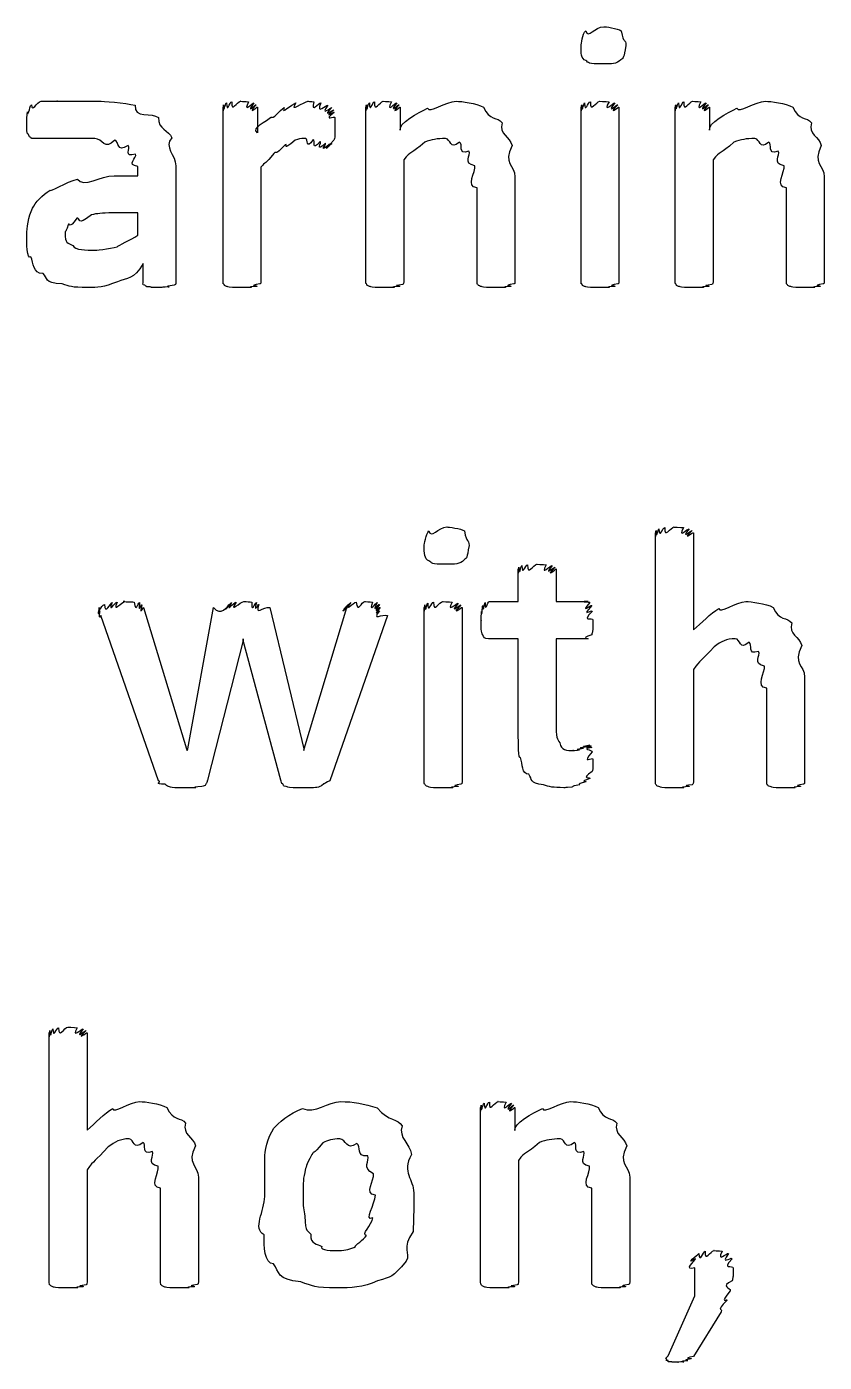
# Model space of a CAD drawing. Header units: millimetres. Extents: x 0 to 216, y 0 to 279.
# Drawn here: x 60.69 to 68.24, y 175.37 to 188.02 of the extents above; entities that cross this region are included whole.
import ezdxf

# ---------------------------------------------------------------- set-up
doc = ezdxf.new("R2010")
doc.units = ezdxf.units.MM
doc.layers.get('0').update_dxf_attribs({"linetype": 'CONTINUOUS'})

msp = doc.modelspace()

# ---------------------------------------------------------------- linework, layer by layer
at = {"color": 0}
for p, q in [((66.3635, 187.84), (66.3635, 187.84)), ((62.5507, 185.602), (62.5507, 187.256)), ((62.8756, 187.256), (62.8756, 187.013)), ((63.9025, 185.602), (63.9025, 187.256)), ((64.2278, 187.256), (64.2278, 187.036)), ((65.9391, 185.602), (65.9391, 187.256)), ((66.2975, 187.256), (66.2975, 185.602)), ((66.8295, 185.602), (66.8295, 187.256)), ((67.1544, 187.256), (67.1544, 187.036)), ((63.609, 187.074), (63.609, 187.074)), ((62.1041, 186.7), (62.1041, 185.602)), ((64.2606, 186.755), (64.2606, 185.602)), ((67.1876, 186.755), (67.1876, 185.602)), ((61.5199, 186.606), (61.7456, 186.606)), ((61.7456, 186.606), (61.7456, 186.694)), ((62.9087, 186.688), (62.9087, 185.602)), ((65.3136, 186.595), (65.3136, 185.602)), ((68.2406, 186.595), (68.2406, 185.602)), ((64.9552, 185.602), (64.9552, 186.49)), ((67.8822, 185.602), (67.8822, 186.49)), ((61.7456, 186.253), (61.5086, 186.253)), ((61.7456, 186.043), (61.7456, 186.253)), ((61.7954, 185.602), (61.7954, 185.773)), ((66.6433, 180.865), (66.6433, 183.224)), ((67.0017, 183.224), (67.0017, 182.304)), ((64.8794, 183.103), (64.8794, 183.103)), ((65.345, 182.573), (65.345, 182.882)), ((65.7035, 182.882), (65.7035, 182.573)), ((65.0695, 182.573), (65.345, 182.573)), ((65.7035, 182.573), (66.0065, 182.573)), ((61.9414, 180.876), (61.3957, 182.441)), ((61.7982, 182.518), (62.206, 181.179)), ((62.2169, 181.179), (62.4597, 182.518)), ((62.9941, 182.518), (63.3141, 181.179)), ((63.3194, 181.179), (63.7219, 182.518)), ((64.1078, 182.441), (63.5621, 180.876)), ((64.0362, 182.518), (64.0362, 182.518)), ((64.455, 180.865), (64.455, 182.518)), ((64.8134, 182.518), (64.8134, 180.865)), ((62.7408, 182.204), (62.4046, 180.881)), ((62.7408, 182.204), (62.7408, 182.221)), ((62.7408, 182.221), (62.7408, 182.204)), ((63.0989, 180.881), (62.7408, 182.204)), ((65.345, 182.221), (65.0642, 182.221)), ((65.345, 181.328), (65.345, 182.221)), ((66.0065, 182.221), (65.7035, 182.221)), ((65.7035, 182.221), (65.7035, 181.449)), ((67.0017, 181.929), (67.0017, 180.865)), ((68.0544, 181.857), (68.0544, 180.865)), ((67.6963, 180.865), (67.6963, 181.752)), ((62.206, 181.179), (62.2117, 181.162)), ((62.2117, 181.162), (62.2169, 181.179)), ((63.3141, 181.179), (63.3141, 181.162)), ((63.3141, 181.162), (63.3194, 181.179)), ((66.0506, 181.08), (66.0506, 181.08)), ((60.9064, 176.129), (60.9064, 178.488)), ((61.2648, 178.488), (61.2648, 177.567)), ((64.9884, 176.129), (64.9884, 177.782)), ((65.3136, 177.782), (65.3136, 177.562)), ((65.3464, 177.28), (65.3464, 176.129)), ((61.2648, 177.192), (61.2648, 176.129)), ((62.3175, 177.121), (62.3175, 176.129)), ((66.3995, 177.121), (66.3995, 176.129)), ((61.9594, 176.129), (61.9594, 177.016)), ((64.3558, 176.972), (64.3558, 176.972)), ((66.0411, 176.129), (66.0411, 177.016)), ((63.9921, 176.95), (63.9921, 176.95)), ((67.0154, 175.996), (67.0154, 176.261)), ((67.3791, 176.261), (67.3791, 176.261)), ((66.7618, 175.428), (67.0154, 175.996)), ((67.2634, 175.847), (67.0045, 175.423))]:
    msp.add_line(p, q, dxfattribs=at)
for points in [[(65.9391, 187.84), (65.9391, 187.847), (65.9529, 187.952), (65.9832, 187.978)], [(65.9832, 187.978), (66.0012, 187.898), (66.0728, 188.017), (66.1539, 188.017)], [(66.1539, 188.017), (66.1624, 188.017), (66.2891, 188.003), (66.3194, 187.978)], [(66.3194, 187.978), (66.3388, 187.851), (66.3635, 187.909), (66.3635, 187.84)], [(65.9832, 187.697), (65.9391, 187.711), (65.9391, 187.77), (65.9391, 187.84)], [(66.3635, 187.84), (66.3388, 187.715), (66.3469, 187.728), (66.3141, 187.702)], [(66.1487, 187.664), (65.997, 187.664), (66.0121, 187.675), (65.9832, 187.697)], [(66.3141, 187.702), (66.2767, 187.664), (66.2284, 187.664), (66.1487, 187.664)], [(60.6929, 187.113), (60.6929, 187.105), (60.6944, 187.19), (60.6986, 187.212)], [(60.6986, 187.212), (60.7039, 187.149), (60.7176, 187.256), (60.737, 187.278)], [(60.737, 187.278), (60.7399, 187.193), (60.7868, 187.311), (60.8309, 187.311)], [(60.8309, 187.311), (60.8281, 187.311), (60.9258, 187.311), (60.985, 187.311)], [(60.985, 187.311), (60.9466, 187.311), (61.1064, 187.311), (61.1724, 187.311)], [(61.1724, 187.311), (61.1999, 187.311), (61.3117, 187.311), (61.3819, 187.311)], [(61.3819, 187.311), (61.4013, 187.311), (61.626, 187.297), (61.7181, 187.273)], [(61.7181, 187.273), (61.703, 187.142), (61.8836, 187.208), (61.9386, 187.157)], [(62.5507, 187.256), (62.5507, 187.164), (62.5521, 187.27), (62.556, 187.278)], [(62.556, 187.278), (62.5574, 187.179), (62.5683, 187.29), (62.5835, 187.295)], [(62.5835, 187.295), (62.5863, 187.19), (62.6138, 187.306), (62.6332, 187.306)], [(62.6332, 187.306), (62.6276, 187.193), (62.683, 187.311), (62.7158, 187.311)], [(62.7158, 187.311), (62.6897, 187.311), (62.7712, 187.308), (62.793, 187.306)], [(62.793, 187.306), (62.7338, 187.19), (62.8315, 187.302), (62.8428, 187.295)], [(62.8428, 187.295), (62.756, 187.179), (62.8608, 187.285), (62.8646, 187.278)], [(62.8646, 187.278), (62.7669, 187.164), (62.8756, 187.263), (62.8756, 187.256)], [(63.0079, 187.162), (63.0163, 187.131), (63.0922, 187.229), (63.1292, 187.251)], [(63.1292, 187.251), (63.0908, 187.175), (63.2023, 187.287), (63.2396, 187.295)], [(63.2396, 187.295), (63.168, 187.193), (63.318, 187.311), (63.3554, 187.311)], [(63.3554, 187.311), (63.336, 187.311), (63.3885, 187.308), (63.4104, 187.306)], [(63.4104, 187.306), (63.3801, 187.19), (63.4545, 187.302), (63.4767, 187.295)], [(63.4767, 187.295), (63.4284, 187.175), (63.5233, 187.279), (63.5427, 187.273)], [(63.5427, 187.273), (63.4654, 187.16), (63.573, 187.258), (63.5811, 187.251)], [(63.5811, 187.251), (63.4792, 187.146), (63.5938, 187.235), (63.5977, 187.229)], [(63.5977, 187.229), (63.4877, 187.135), (63.6034, 187.217), (63.6034, 187.206)], [(63.6034, 187.206), (63.4905, 187.113), (63.609, 187.179), (63.609, 187.157)], [(63.9025, 187.256), (63.9025, 187.164), (63.9039, 187.27), (63.9078, 187.278)], [(63.9078, 187.278), (63.9092, 187.179), (63.9202, 187.29), (63.9353, 187.295)], [(63.9353, 187.295), (63.9382, 187.19), (63.9657, 187.306), (63.9851, 187.306)], [(63.9851, 187.306), (63.9794, 187.193), (64.0348, 187.311), (64.0676, 187.311)], [(64.0676, 187.311), (64.0415, 187.311), (64.123, 187.308), (64.1449, 187.306)], [(64.1449, 187.306), (64.0856, 187.19), (64.1837, 187.302), (64.1946, 187.295)], [(64.1946, 187.295), (64.1078, 187.179), (64.2126, 187.285), (64.2165, 187.278)], [(64.2165, 187.278), (64.1188, 187.164), (64.2278, 187.263), (64.2278, 187.256)], [(64.2278, 187.036), (64.207, 187.105), (64.4013, 187.201), (64.4867, 187.245)], [(64.4867, 187.245), (64.4977, 187.193), (64.6645, 187.311), (64.7569, 187.311)], [(64.7569, 187.311), (64.8092, 187.311), (64.9457, 187.292), (65.0159, 187.256)], [(65.0159, 187.256), (65.0709, 187.12), (65.1482, 187.169), (65.1923, 187.107)], [(65.9391, 187.256), (65.9391, 187.164), (65.9405, 187.27), (65.9447, 187.278)], [(65.9447, 187.278), (65.95, 187.179), (65.9613, 187.29), (65.9723, 187.295)], [(65.9723, 187.295), (65.9751, 187.19), (66.0054, 187.306), (66.0273, 187.306)], [(66.0273, 187.306), (66.0231, 187.193), (66.0823, 187.311), (66.1155, 187.311)], [(66.1155, 187.311), (66.0936, 187.311), (66.1818, 187.308), (66.2037, 187.306)], [(66.2037, 187.306), (66.1402, 187.19), (66.2478, 187.302), (66.2587, 187.295)], [(66.2587, 187.295), (66.1666, 187.179), (66.2824, 187.285), (66.2862, 187.278)], [(66.2862, 187.278), (66.1776, 187.164), (66.2975, 187.263), (66.2975, 187.256)], [(66.8295, 187.256), (66.8295, 187.164), (66.8306, 187.27), (66.8348, 187.278)], [(66.8348, 187.278), (66.8362, 187.179), (66.8472, 187.29), (66.8623, 187.295)], [(66.8623, 187.295), (66.8651, 187.19), (66.8927, 187.306), (66.9121, 187.306)], [(66.9121, 187.306), (66.9064, 187.193), (66.9618, 187.311), (66.9946, 187.311)], [(66.9946, 187.311), (66.9685, 187.311), (67.05, 187.308), (67.0719, 187.306)], [(67.0719, 187.306), (67.0126, 187.19), (67.1103, 187.302), (67.1216, 187.295)], [(67.1216, 187.295), (67.0348, 187.179), (67.1393, 187.285), (67.1435, 187.278)], [(67.1435, 187.278), (67.0458, 187.164), (67.1544, 187.263), (67.1544, 187.256)], [(67.1544, 187.036), (67.134, 187.105), (67.3283, 187.201), (67.4137, 187.245)], [(67.4137, 187.245), (67.4247, 187.193), (67.5915, 187.311), (67.6836, 187.311)], [(67.6836, 187.311), (67.7362, 187.311), (67.8727, 187.292), (67.9429, 187.256)], [(67.9429, 187.256), (67.9979, 187.12), (68.0752, 187.169), (68.1193, 187.107)], [(60.6929, 187.047), (60.6929, 187.039), (60.6929, 187.091), (60.6929, 187.113)], [(61.9386, 187.157), (61.9347, 187.039), (62.0391, 187.041), (62.0656, 186.964)], [(62.8756, 187.013), (62.8153, 187.058), (62.9666, 187.125), (63.0079, 187.162)], [(63.609, 187.157), (63.609, 187.071), (63.609, 187.11), (63.609, 187.074)], [(65.1923, 187.107), (65.1591, 186.998), (65.2667, 186.976), (65.2861, 186.892)], [(68.1193, 187.107), (68.0861, 186.998), (68.1937, 186.976), (68.2128, 186.892)], [(60.7095, 186.997), (60.6958, 186.998), (60.6958, 187.027), (60.6929, 187.047)], [(60.7314, 186.969), (60.7109, 186.972), (60.7162, 186.986), (60.7095, 186.997)], [(60.7589, 186.958), (60.7261, 186.958), (60.7385, 186.961), (60.7314, 186.969)], [(60.8309, 186.958), (60.7508, 186.958), (60.773, 186.958), (60.7589, 186.958)], [(60.9519, 186.958), (60.8171, 186.958), (60.8637, 186.958), (60.8309, 186.958)], [(61.1173, 186.958), (61.0306, 186.958), (60.9988, 186.958), (60.9519, 186.958)], [(61.3378, 186.958), (61.1586, 186.958), (61.1837, 186.958), (61.1173, 186.958)], [(61.5251, 186.942), (61.4317, 186.84), (61.4109, 186.958), (61.3378, 186.958)], [(62.0656, 186.964), (61.9855, 186.884), (62.1041, 186.799), (62.1041, 186.7)], [(63.3331, 186.958), (63.2739, 186.958), (63.2672, 186.953), (63.234, 186.942)], [(63.4047, 186.948), (63.3331, 186.84), (63.3582, 186.958), (63.3331, 186.958)], [(63.609, 186.992), (63.609, 186.958), (63.6048, 186.953), (63.5977, 186.942)], [(63.609, 187.074), (63.609, 187.003), (63.609, 187.013), (63.609, 186.992)], [(64.6575, 186.958), (64.5749, 186.958), (64.5252, 186.948), (64.4592, 186.925)], [(64.7898, 186.925), (64.692, 186.84), (64.7086, 186.958), (64.6575, 186.958)], [(67.5845, 186.958), (67.5019, 186.958), (67.4522, 186.948), (67.3862, 186.925)], [(67.7168, 186.925), (67.619, 186.84), (67.6356, 186.958), (67.5845, 186.958)], [(61.6521, 186.892), (61.5336, 186.818), (61.5763, 186.931), (61.5251, 186.942)], [(61.7238, 186.81), (61.5996, 186.774), (61.685, 186.87), (61.6521, 186.892)], [(63.1402, 186.898), (63.0273, 186.782), (63.07, 186.851), (63.0301, 186.815)], [(63.234, 186.942), (63.0936, 186.822), (63.1733, 186.92), (63.1402, 186.898)], [(63.4711, 186.931), (63.3801, 186.829), (63.4298, 186.943), (63.4047, 186.948)], [(63.5208, 186.914), (63.4175, 186.818), (63.4891, 186.927), (63.4711, 186.931)], [(63.5593, 186.909), (63.4464, 186.807), (63.5346, 186.91), (63.5208, 186.914)], [(63.5811, 186.914), (63.4683, 186.807), (63.5702, 186.909), (63.5593, 186.909)], [(63.5977, 186.942), (63.4792, 186.818), (63.5882, 186.921), (63.5811, 186.914)], [(64.4592, 186.925), (64.3283, 186.8), (64.3297, 186.849), (64.2606, 186.755)], [(64.878, 186.837), (64.7651, 186.8), (64.8257, 186.906), (64.7898, 186.925)], [(64.9333, 186.7), (64.8134, 186.723), (64.903, 186.8), (64.878, 186.837)], [(65.2861, 186.892), (65.1951, 186.716), (65.3136, 186.712), (65.3136, 186.595)], [(67.3862, 186.925), (67.2553, 186.8), (67.2564, 186.849), (67.1876, 186.755)], [(67.8049, 186.837), (67.6921, 186.8), (67.7527, 186.906), (67.7168, 186.925)], [(67.86, 186.7), (67.7404, 186.723), (67.8296, 186.8), (67.8049, 186.837)], [(68.2128, 186.892), (68.1221, 186.716), (68.2406, 186.712), (68.2406, 186.595)], [(61.7456, 186.694), (61.6299, 186.708), (61.7375, 186.776), (61.7238, 186.81)], [(63.0301, 186.815), (62.95, 186.712), (62.9528, 186.739), (62.9087, 186.688)], [(64.9552, 186.49), (64.8395, 186.498), (64.9471, 186.647), (64.9333, 186.7)], [(67.8822, 186.49), (67.7665, 186.498), (67.8737, 186.647), (67.86, 186.7)], [(60.9134, 186.468), (60.9092, 186.443), (61.069, 186.551), (61.1724, 186.573)], [(61.1724, 186.573), (61.2331, 186.487), (61.3904, 186.606), (61.5199, 186.606)], [(60.748, 186.297), (60.7702, 186.352), (60.8432, 186.424), (60.9134, 186.468)], [(60.6929, 186.054), (60.6929, 186.095), (60.7109, 186.227), (60.748, 186.297)], [(61.1671, 186.203), (61.0898, 186.087), (61.1022, 186.168), (61.0842, 186.142)], [(61.3047, 186.236), (61.1628, 186.116), (61.2027, 186.217), (61.1671, 186.203)], [(61.5086, 186.253), (61.3943, 186.253), (61.3625, 186.247), (61.3047, 186.236)], [(61.0842, 186.142), (61.0528, 186.039), (61.0567, 186.095), (61.0567, 186.066)], [(60.7314, 185.839), (60.6929, 185.804), (60.6929, 185.973), (60.6929, 186.054)], [(61.0567, 186.066), (61.0528, 185.958), (61.0803, 185.973), (61.1283, 185.944)], [(61.1283, 185.944), (61.1519, 185.9), (61.251, 185.9), (61.3435, 185.9)], [(61.5474, 185.933), (61.5597, 185.947), (61.6754, 185.995), (61.7456, 186.043)], [(60.8471, 185.68), (60.748, 185.68), (60.7603, 185.776), (60.7314, 185.839)], [(61.3435, 185.9), (61.3174, 185.9), (61.4839, 185.911), (61.5474, 185.933)], [(61.7954, 185.773), (61.7072, 185.62), (61.6409, 185.638), (61.5527, 185.602)], [(61.0291, 185.581), (60.8471, 185.591), (60.8983, 185.636), (60.8471, 185.68)], [(61.2719, 185.547), (61.1078, 185.547), (61.1022, 185.558), (61.0291, 185.581)], [(61.5527, 185.602), (61.4123, 185.547), (61.371, 185.547), (61.2719, 185.547)], [(61.812, 185.569), (61.7802, 185.569), (61.7954, 185.587), (61.7954, 185.602)], [(61.8613, 185.553), (61.8024, 185.554), (61.8229, 185.561), (61.812, 185.569)], [(62.0875, 185.569), (61.9637, 185.554), (62.06, 185.555), (62.0377, 185.553)], [(62.1041, 185.602), (62.1041, 185.569), (62.0984, 185.576), (62.0875, 185.569)], [(62.556, 185.581), (62.5507, 185.576), (62.5507, 185.594), (62.5507, 185.602)], [(62.5835, 185.558), (62.5616, 185.561), (62.563, 185.572), (62.556, 185.581)], [(62.8978, 185.581), (62.7779, 185.561), (62.884, 185.565), (62.8703, 185.558)], [(62.9087, 185.602), (62.9059, 185.576), (62.9049, 185.587), (62.8978, 185.581)], [(63.9078, 185.581), (63.9025, 185.576), (63.9025, 185.594), (63.9025, 185.602)], [(63.9353, 185.558), (63.9135, 185.561), (63.9149, 185.572), (63.9078, 185.581)], [(64.2497, 185.575), (64.1297, 185.561), (64.2359, 185.565), (64.2221, 185.558)], [(64.2606, 185.602), (64.2578, 185.572), (64.2567, 185.582), (64.2497, 185.575)], [(64.9609, 185.575), (64.9566, 185.572), (64.9552, 185.591), (64.9552, 185.602)], [(64.9884, 185.558), (64.9676, 185.561), (64.9676, 185.571), (64.9609, 185.575)], [(65.3023, 185.581), (65.1838, 185.561), (65.2886, 185.565), (65.2748, 185.558)], [(65.3136, 185.602), (65.3136, 185.576), (65.3094, 185.587), (65.3023, 185.581)], [(65.9447, 185.581), (65.9391, 185.576), (65.9391, 185.594), (65.9391, 185.602)], [(65.9723, 185.558), (65.95, 185.561), (65.9515, 185.572), (65.9447, 185.581)], [(66.2862, 185.581), (66.1666, 185.561), (66.2725, 185.565), (66.2587, 185.558)], [(66.2975, 185.602), (66.2947, 185.576), (66.2933, 185.587), (66.2862, 185.581)], [(66.8348, 185.581), (66.8295, 185.576), (66.8295, 185.594), (66.8295, 185.602)], [(66.8623, 185.558), (66.8405, 185.561), (66.8419, 185.572), (66.8348, 185.581)], [(67.1766, 185.575), (67.0567, 185.561), (67.1629, 185.565), (67.1491, 185.558)], [(67.1876, 185.602), (67.1848, 185.572), (67.1834, 185.582), (67.1766, 185.575)], [(67.8879, 185.575), (67.8836, 185.572), (67.8822, 185.591), (67.8822, 185.602)], [(67.9154, 185.558), (67.8946, 185.561), (67.8946, 185.571), (67.8879, 185.575)], [(68.2293, 185.581), (68.1108, 185.561), (68.2156, 185.565), (68.2018, 185.558)], [(68.2406, 185.602), (68.2406, 185.576), (68.2364, 185.587), (68.2293, 185.581)], [(61.9495, 185.547), (61.8465, 185.547), (61.8836, 185.549), (61.8613, 185.553)], [(62.0377, 185.553), (61.9234, 185.547), (61.9898, 185.547), (61.9495, 185.547)], [(62.6389, 185.547), (62.5863, 185.55), (62.5972, 185.554), (62.5835, 185.558)], [(62.7271, 185.547), (62.6346, 185.547), (62.6636, 185.547), (62.6389, 185.547)], [(62.8153, 185.547), (62.7048, 185.547), (62.7627, 185.547), (62.7271, 185.547)], [(62.8703, 185.558), (62.7518, 185.55), (62.84, 185.55), (62.8153, 185.547)], [(63.9907, 185.547), (63.9382, 185.55), (63.9491, 185.554), (63.9353, 185.558)], [(64.0789, 185.547), (63.9865, 185.547), (64.0154, 185.547), (63.9907, 185.547)], [(64.1671, 185.547), (64.0567, 185.547), (64.1145, 185.547), (64.0789, 185.547)], [(64.2221, 185.558), (64.1036, 185.55), (64.1918, 185.55), (64.1671, 185.547)], [(65.0434, 185.547), (64.9937, 185.55), (65.0021, 185.554), (64.9884, 185.558)], [(65.1372, 185.547), (65.0406, 185.547), (65.0681, 185.547), (65.0434, 185.547)], [(65.2198, 185.547), (65.1108, 185.547), (65.17, 185.547), (65.1372, 185.547)], [(65.2748, 185.558), (65.1591, 185.55), (65.2445, 185.55), (65.2198, 185.547)], [(66.0273, 185.547), (65.9751, 185.55), (65.986, 185.554), (65.9723, 185.558)], [(66.1155, 185.547), (66.0231, 185.547), (66.052, 185.547), (66.0273, 185.547)], [(66.2037, 185.547), (66.0936, 185.547), (66.1515, 185.547), (66.1155, 185.547)], [(66.2587, 185.558), (66.1402, 185.55), (66.2284, 185.55), (66.2037, 185.547)], [(66.9177, 185.547), (66.8651, 185.55), (66.8761, 185.554), (66.8623, 185.558)], [(67.0059, 185.547), (66.9135, 185.547), (66.9424, 185.547), (66.9177, 185.547)], [(67.0941, 185.547), (66.9837, 185.547), (67.0415, 185.547), (67.0059, 185.547)], [(67.1491, 185.558), (67.0306, 185.55), (67.1188, 185.55), (67.0941, 185.547)], [(67.9704, 185.547), (67.9207, 185.55), (67.9291, 185.554), (67.9154, 185.558)], [(68.0642, 185.547), (67.9676, 185.547), (67.9951, 185.547), (67.9704, 185.547)], [(68.1468, 185.547), (68.0378, 185.547), (68.097, 185.547), (68.0642, 185.547)], [(68.2018, 185.558), (68.0861, 185.55), (68.1715, 185.55), (68.1468, 185.547)], [(64.455, 183.103), (64.455, 183.11), (64.4687, 183.214), (64.4991, 183.241)], [(64.4991, 183.241), (64.5171, 183.16), (64.5887, 183.279), (64.6698, 183.279)], [(64.6698, 183.279), (64.6783, 183.279), (64.8049, 183.265), (64.8353, 183.241)], [(64.8353, 183.241), (64.8547, 183.114), (64.8794, 183.172), (64.8794, 183.103)], [(66.6433, 183.224), (66.6433, 183.132), (66.6447, 183.238), (66.6489, 183.246)], [(66.6489, 183.246), (66.6542, 183.147), (66.6655, 183.259), (66.6764, 183.262)], [(66.6764, 183.262), (66.6792, 183.158), (66.7096, 183.274), (66.7314, 183.274)], [(66.7314, 183.274), (66.7272, 183.16), (66.7865, 183.279), (66.8196, 183.279)], [(66.8196, 183.279), (66.7978, 183.279), (66.886, 183.276), (66.9078, 183.274)], [(66.9078, 183.274), (66.8443, 183.158), (66.9519, 183.269), (66.9629, 183.262)], [(66.9629, 183.262), (66.8708, 183.147), (66.9865, 183.253), (66.9907, 183.246)], [(66.9907, 183.246), (66.8817, 183.136), (67.0017, 183.235), (67.0017, 183.224)], [(64.4991, 182.959), (64.455, 182.973), (64.455, 183.032), (64.455, 183.103)], [(64.8794, 183.103), (64.8547, 182.977), (64.8628, 182.99), (64.83, 182.965)], [(64.6645, 182.926), (64.5128, 182.926), (64.528, 182.937), (64.4991, 182.959)], [(64.83, 182.965), (64.7926, 182.926), (64.7442, 182.926), (64.6645, 182.926)], [(65.3507, 182.899), (65.3563, 182.797), (65.3673, 182.911), (65.3782, 182.915)], [(65.3782, 182.915), (65.381, 182.805), (65.4113, 182.921), (65.4332, 182.921)], [(65.4332, 182.921), (65.4293, 182.808), (65.4886, 182.926), (65.5214, 182.926)], [(65.5214, 182.926), (65.4995, 182.926), (65.5877, 182.923), (65.6096, 182.921)], [(65.6096, 182.921), (65.5465, 182.805), (65.6537, 182.918), (65.665, 182.915)], [(65.665, 182.915), (65.5726, 182.797), (65.6883, 182.906), (65.6925, 182.899)], [(65.345, 182.882), (65.345, 182.783), (65.3464, 182.891), (65.3507, 182.899)], [(65.6925, 182.899), (65.5835, 182.783), (65.7035, 182.885), (65.7035, 182.882)], [(61.3791, 182.518), (61.3625, 182.43), (61.3957, 182.538), (61.4288, 182.546)], [(61.4288, 182.546), (61.4317, 182.444), (61.4895, 182.558), (61.5005, 182.563)], [(61.5005, 182.563), (61.4578, 182.452), (61.5308, 182.568), (61.5502, 182.568)], [(61.5502, 182.568), (61.4976, 182.455), (61.5957, 182.573), (61.6218, 182.573)], [(61.6218, 182.573), (61.5611, 182.573), (61.6878, 182.571), (61.71, 182.568)], [(61.71, 182.568), (61.7224, 182.452), (61.7485, 182.565), (61.7594, 182.563)], [(61.7594, 182.563), (61.7442, 182.444), (61.7774, 182.552), (61.7816, 182.541)], [(61.7816, 182.541), (61.7555, 182.426), (61.794, 182.525), (61.7982, 182.518)], [(62.4597, 182.518), (62.527, 182.426), (62.5987, 182.532), (62.6029, 182.541)], [(62.6029, 182.541), (62.538, 182.444), (62.6195, 182.558), (62.6304, 182.563)], [(62.6304, 182.563), (62.5602, 182.452), (62.6551, 182.568), (62.6745, 182.568)], [(62.6745, 182.568), (62.6001, 182.455), (62.72, 182.573), (62.7461, 182.573)], [(62.7461, 182.573), (62.7765, 182.573), (62.804, 182.571), (62.8234, 182.568)], [(62.8234, 182.568), (62.8138, 182.452), (62.8565, 182.565), (62.8675, 182.563)], [(62.8675, 182.563), (62.8357, 182.444), (62.8855, 182.553), (62.8897, 182.546)], [(62.8897, 182.546), (62.8467, 182.43), (62.931, 182.529), (62.9941, 182.518)], [(63.7219, 182.518), (63.6337, 182.426), (63.7286, 182.532), (63.7328, 182.541)], [(63.7328, 182.541), (63.6446, 182.444), (63.7494, 182.558), (63.7604, 182.563)], [(63.7604, 182.563), (63.6693, 182.452), (63.7907, 182.568), (63.8101, 182.568)], [(63.8101, 182.568), (63.8281, 182.455), (63.8598, 182.573), (63.8926, 182.573)], [(63.8926, 182.573), (63.8898, 182.573), (63.9452, 182.571), (63.9643, 182.568)], [(63.9643, 182.568), (63.9272, 182.452), (63.9974, 182.565), (64.0084, 182.563)], [(64.0084, 182.563), (63.9491, 182.444), (64.0263, 182.553), (64.0306, 182.546)], [(64.0306, 182.546), (63.9561, 182.43), (64.0362, 182.529), (64.0362, 182.518)], [(64.455, 182.518), (64.455, 182.426), (64.4564, 182.532), (64.4606, 182.541)], [(64.4606, 182.541), (64.4659, 182.441), (64.4772, 182.553), (64.4881, 182.557)], [(64.4881, 182.557), (64.491, 182.452), (64.5213, 182.568), (64.5432, 182.568)], [(64.5432, 182.568), (64.5389, 182.455), (64.5982, 182.573), (64.6314, 182.573)], [(64.6314, 182.573), (64.6095, 182.573), (64.6977, 182.571), (64.7196, 182.568)], [(64.7196, 182.568), (64.6561, 182.452), (64.7637, 182.564), (64.7746, 182.557)], [(64.7746, 182.557), (64.6825, 182.441), (64.7982, 182.547), (64.8021, 182.541)], [(64.8021, 182.541), (64.6934, 182.426), (64.8134, 182.525), (64.8134, 182.518)], [(64.9979, 182.48), (64.9993, 182.415), (65.005, 182.52), (65.0088, 182.535)], [(65.0088, 182.535), (65.0102, 182.444), (65.0226, 182.558), (65.0311, 182.563)], [(65.0311, 182.563), (65.0282, 182.455), (65.0543, 182.573), (65.0695, 182.573)], [(66.0065, 182.573), (65.9102, 182.573), (66.0192, 182.57), (66.0231, 182.563)], [(66.0231, 182.563), (65.9211, 182.444), (66.0358, 182.549), (66.0396, 182.535)], [(66.0396, 182.535), (65.9296, 182.415), (66.0453, 182.502), (66.0453, 182.48)], [(67.244, 182.507), (67.2454, 182.455), (67.4123, 182.573), (67.4977, 182.573)], [(67.4977, 182.573), (67.5499, 182.573), (67.6864, 182.554), (67.7566, 182.518)], [(61.3847, 182.485), (61.3625, 182.411), (61.3791, 182.51), (61.3791, 182.518)], [(61.3957, 182.441), (61.3696, 182.386), (61.3876, 182.474), (61.3847, 182.485)], [(64.0306, 182.485), (63.9533, 182.386), (64.0553, 182.459), (64.1078, 182.441)], [(64.0362, 182.518), (63.9561, 182.411), (64.0334, 182.499), (64.0306, 182.485)], [(64.9922, 182.397), (64.9922, 182.371), (64.9937, 182.458), (64.9979, 182.48)], [(66.0453, 182.48), (65.9324, 182.371), (66.0506, 182.43), (66.0506, 182.397)], [(67.0017, 182.304), (67.08, 182.367), (67.1629, 182.463), (67.244, 182.507)], [(67.7566, 182.518), (67.812, 182.382), (67.8889, 182.432), (67.933, 182.37)], [(65.0088, 182.259), (64.9922, 182.276), (64.9922, 182.334), (64.9922, 182.397)], [(66.0506, 182.397), (66.0506, 182.276), (66.0467, 182.288), (66.0396, 182.259)], [(67.933, 182.37), (67.9002, 182.261), (68.0074, 182.239), (68.0268, 182.155)], [(65.0642, 182.221), (65.0173, 182.221), (65.0226, 182.233), (65.0088, 182.259)], [(66.0396, 182.259), (65.9183, 182.221), (66.0206, 182.221), (66.0065, 182.221)], [(67.3985, 182.221), (67.3156, 182.221), (67.2663, 182.195), (67.1999, 182.144)], [(67.5308, 182.188), (67.4328, 182.102), (67.4494, 182.221), (67.3985, 182.221)], [(67.619, 182.1), (67.5058, 182.062), (67.5665, 182.168), (67.5308, 182.188)], [(68.0268, 182.155), (67.9358, 181.978), (68.0544, 181.974), (68.0544, 181.857)], [(67.1999, 182.144), (67.0691, 182.003), (67.0705, 182.024), (67.0017, 181.929)], [(67.6741, 181.962), (67.5541, 181.985), (67.6437, 182.062), (67.619, 182.1)], [(67.6963, 181.752), (67.5802, 181.761), (67.6878, 181.909), (67.6741, 181.962)], [(65.7035, 181.449), (65.7006, 181.258), (65.7144, 181.281), (65.7366, 181.234)], [(65.3673, 181.096), (65.345, 181.066), (65.345, 181.24), (65.345, 181.328)], [(65.7366, 181.234), (65.749, 181.162), (65.8054, 181.162), (65.8689, 181.162)], [(65.8689, 181.162), (65.8329, 181.162), (65.9088, 181.164), (65.9239, 181.168)], [(65.9239, 181.168), (65.8633, 181.174), (65.9515, 181.18), (65.9624, 181.185)], [(65.9624, 181.185), (65.8883, 181.185), (65.9874, 181.197), (65.9956, 181.201)], [(65.9956, 181.201), (65.9074, 181.195), (66.015, 181.212), (66.0231, 181.212)], [(66.0231, 181.212), (65.9183, 181.195), (66.0301, 181.209), (66.0344, 181.206)], [(66.0344, 181.206), (65.9253, 181.191), (66.0396, 181.201), (66.0396, 181.19)], [(66.0396, 181.19), (65.9296, 181.174), (66.0453, 181.169), (66.0453, 181.151)], [(66.0453, 181.151), (65.9324, 181.019), (66.0506, 181.109), (66.0506, 181.08)], [(65.4445, 180.937), (65.3782, 180.938), (65.3852, 181.033), (65.3673, 181.096)], [(66.0506, 181.08), (66.0506, 180.942), (66.0481, 180.993), (66.0453, 180.964)], [(62.4046, 180.881), (62.3947, 180.843), (62.3947, 180.854), (62.388, 180.843)], [(63.1155, 180.848), (63.1003, 180.846), (63.1017, 180.87), (63.0989, 180.881)], [(65.5821, 180.837), (65.4473, 180.85), (65.4801, 180.892), (65.4445, 180.937)], [(66.0231, 180.898), (65.9074, 180.856), (66.0026, 180.876), (65.9846, 180.865)], [(66.0453, 180.964), (65.9253, 180.883), (66.0344, 180.912), (66.0231, 180.898)], [(62.0021, 180.843), (61.8878, 180.843), (61.9746, 180.865), (61.9414, 180.876)], [(62.0353, 180.821), (62.0201, 180.823), (62.0088, 180.835), (62.0021, 180.843)], [(62.0959, 180.81), (62.049, 180.812), (62.049, 180.817), (62.0353, 180.821)], [(62.1951, 180.81), (62.1012, 180.81), (62.1206, 180.81), (62.0959, 180.81)], [(62.2886, 180.81), (62.1785, 180.81), (62.2307, 180.81), (62.1951, 180.81)], [(62.3492, 180.821), (62.2293, 180.812), (62.3136, 180.812), (62.2886, 180.81)], [(62.388, 180.843), (62.3796, 180.823), (62.3672, 180.828), (62.3492, 180.821)], [(63.1486, 180.821), (63.1155, 180.823), (63.1225, 180.837), (63.1155, 180.848)], [(63.2146, 180.81), (63.1486, 180.812), (63.1666, 180.817), (63.1486, 180.821)], [(63.3141, 180.81), (63.1994, 180.81), (63.2396, 180.81), (63.2146, 180.81)], [(63.4076, 180.81), (63.2767, 180.81), (63.3497, 180.81), (63.3141, 180.81)], [(63.4683, 180.821), (63.4464, 180.812), (63.4326, 180.812), (63.4076, 180.81)], [(63.5014, 180.843), (63.4753, 180.823), (63.482, 180.828), (63.4683, 180.821)], [(63.5621, 180.876), (63.4905, 180.838), (63.5081, 180.85), (63.5014, 180.843)], [(64.4606, 180.843), (64.455, 180.838), (64.455, 180.856), (64.455, 180.865)], [(64.4881, 180.821), (64.4659, 180.823), (64.4673, 180.835), (64.4606, 180.843)], [(64.5432, 180.81), (64.491, 180.812), (64.5019, 180.817), (64.4881, 180.821)], [(64.6314, 180.81), (64.5389, 180.81), (64.5679, 180.81), (64.5432, 180.81)], [(64.7196, 180.81), (64.6095, 180.81), (64.6673, 180.81), (64.6314, 180.81)], [(64.7746, 180.821), (64.6561, 180.812), (64.7442, 180.812), (64.7196, 180.81)], [(64.8021, 180.843), (64.6825, 180.823), (64.7883, 180.828), (64.7746, 180.821)], [(64.8134, 180.865), (64.8106, 180.838), (64.8092, 180.85), (64.8021, 180.843)], [(65.7751, 180.81), (65.6759, 180.81), (65.6375, 180.818), (65.5821, 180.837)], [(65.8523, 180.815), (65.7751, 180.81), (65.8001, 180.81), (65.7751, 180.81)], [(65.9239, 180.837), (65.8262, 180.821), (65.877, 180.822), (65.8523, 180.815)], [(65.9846, 180.865), (65.8703, 180.835), (65.9462, 180.844), (65.9239, 180.837)], [(66.6489, 180.837), (66.6433, 180.835), (66.6433, 180.854), (66.6433, 180.865)], [(66.6764, 180.821), (66.6542, 180.823), (66.6556, 180.833), (66.6489, 180.837)], [(66.7314, 180.81), (66.6792, 180.812), (66.6902, 180.817), (66.6764, 180.821)], [(66.8196, 180.81), (66.7272, 180.81), (66.7561, 180.81), (66.7314, 180.81)], [(66.9078, 180.81), (66.7978, 180.81), (66.8556, 180.81), (66.8196, 180.81)], [(66.9629, 180.821), (66.8443, 180.812), (66.9325, 180.812), (66.9078, 180.81)], [(66.9907, 180.837), (66.8708, 180.823), (66.9766, 180.828), (66.9629, 180.821)], [(67.0017, 180.865), (66.9988, 180.835), (66.9974, 180.844), (66.9907, 180.837)], [(67.7016, 180.837), (67.6973, 180.835), (67.6963, 180.854), (67.6963, 180.865)], [(67.7291, 180.821), (67.7086, 180.823), (67.7086, 180.833), (67.7016, 180.837)], [(67.7845, 180.81), (67.7347, 180.812), (67.7429, 180.817), (67.7291, 180.821)], [(67.878, 180.81), (67.7817, 180.81), (67.8092, 180.81), (67.7845, 180.81)], [(67.9609, 180.81), (67.8519, 180.81), (67.9111, 180.81), (67.878, 180.81)], [(68.0159, 180.821), (67.9002, 180.812), (67.9856, 180.812), (67.9609, 180.81)], [(68.0434, 180.843), (67.9249, 180.823), (68.0297, 180.828), (68.0159, 180.821)], [(68.0544, 180.865), (68.0544, 180.838), (68.0501, 180.85), (68.0434, 180.843)], [(60.9064, 178.488), (60.9064, 178.395), (60.9078, 178.501), (60.912, 178.51)], [(60.912, 178.51), (60.9177, 178.41), (60.9286, 178.522), (60.9395, 178.526)], [(60.9395, 178.526), (60.9424, 178.422), (60.9727, 178.537), (60.9946, 178.537)], [(60.9946, 178.537), (60.9907, 178.424), (61.05, 178.543), (61.0828, 178.543)], [(61.0828, 178.543), (61.0609, 178.543), (61.1491, 178.54), (61.171, 178.537)], [(61.171, 178.537), (61.1078, 178.422), (61.2151, 178.533), (61.2263, 178.526)], [(61.2263, 178.526), (61.1339, 178.41), (61.2496, 178.516), (61.2539, 178.51)], [(61.2539, 178.51), (61.1449, 178.399), (61.2648, 178.499), (61.2648, 178.488)], [(61.2648, 177.567), (61.3435, 177.631), (61.426, 177.727), (61.5075, 177.771)], [(61.5075, 177.771), (61.5086, 177.719), (61.6754, 177.837), (61.7608, 177.837)], [(61.7608, 177.837), (61.8134, 177.837), (61.9495, 177.818), (62.0201, 177.782)], [(62.0201, 177.782), (62.0751, 177.646), (62.1524, 177.695), (62.1965, 177.633)], [(63.0329, 177.584), (63.0661, 177.631), (63.1843, 177.727), (63.3028, 177.771)], [(63.3028, 177.771), (63.4213, 177.719), (63.5455, 177.837), (63.6669, 177.837)], [(63.6669, 177.837), (63.7741, 177.837), (63.8941, 177.817), (64.0084, 177.777)], [(64.0084, 177.777), (64.1244, 177.642), (64.2041, 177.683), (64.2454, 177.606)], [(64.9884, 177.782), (64.9884, 177.69), (64.9898, 177.796), (64.9937, 177.804)], [(64.9937, 177.804), (64.9951, 177.705), (65.0064, 177.817), (65.0215, 177.821)], [(65.0215, 177.821), (65.024, 177.716), (65.0515, 177.832), (65.0709, 177.832)], [(65.0709, 177.832), (65.0656, 177.719), (65.1207, 177.837), (65.1538, 177.837)], [(65.1538, 177.837), (65.1274, 177.837), (65.2089, 177.835), (65.2307, 177.832)], [(65.2307, 177.832), (65.1715, 177.716), (65.2695, 177.828), (65.2805, 177.821)], [(65.2805, 177.821), (65.1937, 177.705), (65.2985, 177.811), (65.3023, 177.804)], [(65.3023, 177.804), (65.2046, 177.69), (65.3136, 177.789), (65.3136, 177.782)], [(65.3136, 177.562), (65.2928, 177.631), (65.4872, 177.727), (65.5726, 177.771)], [(65.5726, 177.771), (65.5835, 177.719), (65.7504, 177.837), (65.8428, 177.837)], [(65.8428, 177.837), (65.895, 177.837), (66.0315, 177.818), (66.1017, 177.782)], [(66.1017, 177.782), (66.1568, 177.646), (66.234, 177.695), (66.2781, 177.633)], [(62.1965, 177.633), (62.1633, 177.524), (62.2709, 177.502), (62.29, 177.418)], [(64.2454, 177.606), (64.2084, 177.491), (64.3184, 177.442), (64.3336, 177.336)], [(66.2781, 177.633), (66.245, 177.524), (66.3526, 177.502), (66.372, 177.418)], [(61.6617, 177.484), (61.5791, 177.484), (61.5294, 177.458), (61.4634, 177.407)], [(61.794, 177.451), (61.6962, 177.366), (61.7128, 177.484), (61.6617, 177.484)], [(62.9447, 177.303), (62.9447, 177.355), (62.9737, 177.506), (63.0329, 177.584)], [(63.6556, 177.484), (63.591, 177.484), (63.5399, 177.471), (63.4958, 177.446)], [(63.8157, 177.44), (63.7163, 177.366), (63.7177, 177.484), (63.6556, 177.484)], [(65.7433, 177.484), (65.6608, 177.484), (65.611, 177.473), (65.5451, 177.451)], [(65.8756, 177.451), (65.7779, 177.366), (65.7945, 177.484), (65.7433, 177.484)], [(61.4634, 177.407), (61.3322, 177.267), (61.3336, 177.287), (61.2648, 177.192)], [(61.8822, 177.363), (61.7693, 177.326), (61.83, 177.432), (61.794, 177.451)], [(61.9372, 177.225), (61.8172, 177.249), (61.9069, 177.326), (61.8822, 177.363)], [(62.29, 177.418), (62.1993, 177.242), (62.3175, 177.238), (62.3175, 177.121)], [(63.4958, 177.446), (63.3885, 177.315), (63.4199, 177.382), (63.391, 177.336)], [(63.9202, 177.324), (63.8044, 177.311), (63.8598, 177.414), (63.8157, 177.44)], [(65.5451, 177.451), (65.4142, 177.326), (65.4156, 177.376), (65.3464, 177.28)], [(65.9638, 177.363), (65.8509, 177.326), (65.9116, 177.432), (65.8756, 177.451)], [(66.0192, 177.225), (65.8992, 177.249), (65.9888, 177.326), (65.9638, 177.363)], [(66.372, 177.418), (66.2809, 177.242), (66.3995, 177.238), (66.3995, 177.121)], [(61.9594, 177.016), (61.8437, 177.024), (61.951, 177.173), (61.9372, 177.225)], [(62.9447, 176.939), (62.9447, 177.017), (62.9447, 177.192), (62.9447, 177.303)], [(63.391, 177.336), (63.3307, 177.22), (63.3388, 177.231), (63.325, 177.165)], [(63.9755, 177.154), (63.8556, 177.212), (63.9452, 177.276), (63.9202, 177.324)], [(64.3336, 177.336), (64.2373, 177.161), (64.3558, 177.107), (64.3558, 176.972)], [(66.0411, 177.016), (65.9253, 177.024), (66.0329, 177.173), (66.0192, 177.225)], [(63.325, 177.165), (63.3042, 177.09), (63.3084, 177.034), (63.3084, 176.961)], [(63.9921, 176.95), (63.8775, 176.966), (63.9865, 177.09), (63.9755, 177.154)], [(63.3084, 176.961), (63.3042, 176.826), (63.3141, 176.818), (63.325, 176.751)], [(64.3558, 176.972), (64.3558, 176.775), (64.353, 176.718), (64.3502, 176.608)], [(62.9391, 176.575), (62.8262, 176.632), (62.9447, 176.802), (62.9447, 176.939)], [(63.9699, 176.735), (63.8775, 176.698), (63.9921, 176.873), (63.9921, 176.95)], [(63.325, 176.751), (63.3264, 176.58), (63.3539, 176.632), (63.3801, 176.58)], [(63.9092, 176.57), (63.8514, 176.57), (63.959, 176.671), (63.9699, 176.735)], [(64.3502, 176.608), (64.2345, 176.44), (64.3283, 176.407), (64.2842, 176.327)], [(63.0273, 176.299), (62.9405, 176.301), (62.9391, 176.468), (62.9391, 176.575)], [(63.3801, 176.58), (63.3772, 176.481), (63.4407, 176.494), (63.4848, 176.465)], [(63.4848, 176.465), (63.4654, 176.426), (63.584, 176.426), (63.6503, 176.426)], [(63.6503, 176.426), (63.7081, 176.426), (63.7604, 176.439), (63.8044, 176.465)], [(63.8044, 176.465), (63.7963, 176.477), (63.8831, 176.525), (63.9092, 176.57)], [(67.0154, 176.261), (66.9011, 176.235), (67.0168, 176.327), (67.0207, 176.349)], [(67.0207, 176.349), (66.9121, 176.279), (67.0387, 176.387), (67.0539, 176.398)], [(67.0539, 176.398), (67.0624, 176.301), (67.0927, 176.416), (67.1146, 176.421)], [(67.1146, 176.421), (67.1065, 176.308), (67.1643, 176.426), (67.1971, 176.426)], [(67.1971, 176.426), (67.1696, 176.426), (67.2525, 176.423), (67.2744, 176.421)], [(67.2744, 176.421), (67.2165, 176.301), (67.3199, 176.41), (67.335, 176.398)], [(67.335, 176.398), (67.2469, 176.279), (67.3597, 176.371), (67.3682, 176.349)], [(67.3682, 176.349), (67.2606, 176.235), (67.3791, 176.296), (67.3791, 176.261)], [(63.2866, 176.129), (63.0576, 176.15), (63.0851, 176.225), (63.0273, 176.299)], [(64.2842, 176.327), (64.1463, 176.161), (64.1491, 176.184), (64.014, 176.139)], [(67.3791, 176.261), (67.3791, 176.153), (67.3749, 176.175), (67.3682, 176.139)], [(60.912, 176.101), (60.9064, 176.098), (60.9064, 176.117), (60.9064, 176.129)], [(60.9395, 176.084), (60.9177, 176.087), (60.9191, 176.097), (60.912, 176.101)], [(60.9946, 176.073), (60.9424, 176.076), (60.9533, 176.08), (60.9395, 176.084)], [(61.2263, 176.084), (61.1078, 176.076), (61.196, 176.076), (61.171, 176.073)], [(61.2539, 176.101), (61.1339, 176.087), (61.2401, 176.091), (61.2263, 176.084)], [(61.2648, 176.129), (61.262, 176.098), (61.2606, 176.108), (61.2539, 176.101)], [(61.9647, 176.101), (61.9608, 176.098), (61.9594, 176.117), (61.9594, 176.129)], [(61.9926, 176.084), (61.9718, 176.087), (61.9718, 176.097), (61.9647, 176.101)], [(62.0476, 176.073), (61.9979, 176.076), (62.0063, 176.08), (61.9926, 176.084)], [(62.279, 176.084), (62.1633, 176.076), (62.2487, 176.076), (62.224, 176.073)], [(62.3066, 176.106), (62.188, 176.087), (62.2928, 176.091), (62.279, 176.084)], [(62.3175, 176.129), (62.3175, 176.102), (62.3136, 176.113), (62.3066, 176.106)], [(63.6337, 176.073), (63.4076, 176.073), (63.4037, 176.091), (63.2866, 176.129)], [(64.014, 176.139), (63.8775, 176.073), (63.7551, 176.073), (63.6337, 176.073)], [(64.9937, 176.106), (64.9884, 176.102), (64.9884, 176.12), (64.9884, 176.129)], [(65.0215, 176.084), (64.9993, 176.087), (65.0007, 176.098), (64.9937, 176.106)], [(65.0766, 176.073), (65.024, 176.076), (65.0353, 176.08), (65.0215, 176.084)], [(65.308, 176.084), (65.1895, 176.076), (65.2776, 176.076), (65.253, 176.073)], [(65.3355, 176.101), (65.2156, 176.087), (65.3217, 176.091), (65.308, 176.084)], [(65.3464, 176.129), (65.344, 176.098), (65.3426, 176.108), (65.3355, 176.101)], [(66.0467, 176.101), (66.0425, 176.098), (66.0411, 176.117), (66.0411, 176.129)], [(66.0742, 176.084), (66.0534, 176.087), (66.0534, 176.097), (66.0467, 176.101)], [(66.1293, 176.073), (66.0799, 176.076), (66.088, 176.08), (66.0742, 176.084)], [(66.3607, 176.084), (66.245, 176.076), (66.3303, 176.076), (66.3056, 176.073)], [(66.3885, 176.106), (66.27, 176.087), (66.3744, 176.091), (66.3607, 176.084)], [(66.3995, 176.129), (66.3995, 176.102), (66.3952, 176.113), (66.3885, 176.106)], [(67.3682, 176.139), (67.2497, 176.084), (67.3587, 176.075), (67.3516, 176.046)], [(61.0828, 176.073), (60.9907, 176.073), (61.0196, 176.073), (60.9946, 176.073)], [(61.171, 176.073), (61.0609, 176.073), (61.1188, 176.073), (61.0828, 176.073)], [(62.1411, 176.073), (62.0448, 176.073), (62.0723, 176.073), (62.0476, 176.073)], [(62.224, 176.073), (62.115, 176.073), (62.1743, 176.073), (62.1411, 176.073)], [(65.1648, 176.073), (65.0723, 176.073), (65.1013, 176.073), (65.0766, 176.073)], [(65.253, 176.073), (65.1425, 176.073), (65.2004, 176.073), (65.1648, 176.073)], [(66.2231, 176.073), (66.1264, 176.073), (66.1539, 176.073), (66.1293, 176.073)], [(66.3056, 176.073), (66.197, 176.073), (66.2563, 176.073), (66.2231, 176.073)], [(67.3185, 175.952), (67.2056, 175.842), (67.2853, 175.884), (67.2634, 175.847)], [(67.3516, 176.046), (67.2359, 175.905), (67.3322, 175.982), (67.3185, 175.952)], [(66.7508, 175.401), (66.7247, 175.398), (66.7537, 175.417), (66.7618, 175.428)], [(66.7618, 175.384), (66.7286, 175.383), (66.7537, 175.394), (66.7508, 175.401)], [(66.7949, 175.373), (66.7399, 175.372), (66.7688, 175.377), (66.7618, 175.384)], [(66.85, 175.368), (66.7688, 175.368), (66.8087, 175.37), (66.7949, 175.373)], [(66.9107, 175.373), (66.8168, 175.368), (66.8747, 175.368), (66.85, 175.368)], [(66.9491, 175.384), (66.8457, 175.372), (66.9244, 175.373), (66.9107, 175.373)], [(66.9823, 175.401), (66.8722, 175.383), (66.9629, 175.388), (66.9491, 175.384)], [(67.0045, 175.423), (66.886, 175.398), (66.9893, 175.409), (66.9823, 175.401)]]:
    msp.add_open_spline(points, degree=3, dxfattribs=at)

doc.saveas('drawing.dxf')
